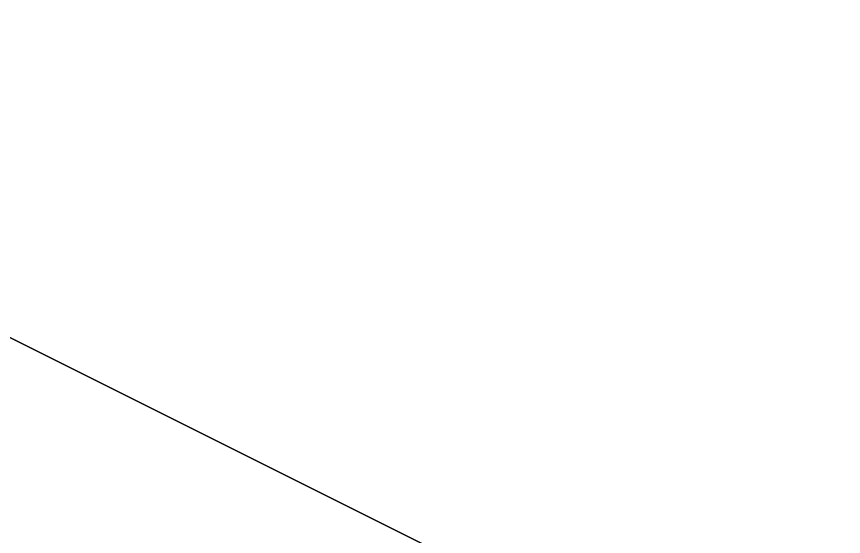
# Model space of a CAD drawing. Extents: x -137 to 215, y -152 to 256.
# Drawn here: x -89.06 to -65.06, y 206.27 to 221.36 of the extents above; entities that cross this region are included whole.
import ezdxf

# ---------------------------------------------------------------- set-up
doc = ezdxf.new("R2010")
doc.units = 0

msp = doc.modelspace()

# ---------------------------------------------------------------- meshes
at = {"layer": 'OBJECT005', "color": 50}
mesh = msp.add_polyface(dxfattribs=at)
corners = [(46.94104, -16.048004, 220), (-49.06012, -16.048004, 220), (-49.06012, 231.953125, 220), (46.942017, 231.953125, 220), (126.941986, 231.953125, 192), (-129.059204, 231.953125, 192), (-129.059204, -16.048004, 192), (126.94104, -16.048004, 192)]
mesh.append_faces([[corners[k] for k in face] for face in [(1, 3, 0), (5, 7, 4), (4, 2, 5), (6, 0, 7), (5, 1, 6), (3, 7, 0)]], dxfattribs={"vtx0": -1})
mesh.append_faces([[corners[k] for k in face] for face in [(1, 2, 3), (5, 6, 7), (4, 3, 2), (6, 1, 0), (5, 2, 1), (3, 4, 7)]], dxfattribs={"vtx2": -1})
at = {"layer": 'OBJECT008', "color": 50}
mesh = msp.add_polyface(dxfattribs=at)
corners = [(-137.060974, -20.046875, 193), (-137.060974, 235.953003, 193), (-49.061096, 235.953003, 224), (-49.060089, -20.046875, 224), (-137.060974, 235.953003, 189), (-137.060974, -20.046875, 189), (-49.060089, -20.046875, 220), (-49.061096, 235.953003, 220)]
mesh.append_faces([[corners[k] for k in face] for face in [(1, 3, 0), (5, 7, 4), (6, 2, 7), (4, 0, 5), (5, 3, 6), (7, 1, 4)]], dxfattribs={"vtx0": -1})
mesh.append_faces([[corners[k] for k in face] for face in [(1, 2, 3), (5, 6, 7), (6, 3, 2), (4, 1, 0), (5, 0, 3), (7, 2, 1)]], dxfattribs={"vtx2": -1})
at = {"layer": 'OBJECT012', "color": 50}
mesh = msp.add_polyface(dxfattribs=at)
corners = [(-129.059265, -152.046997, -64), (-129.060242, 231.953125, -64), (126.940002, 231.953125, -64), (126.940002, -152.046997, -64), (-129.060242, 231.953125, -192), (-129.059265, -152.046997, -192), (126.940002, -152.046997, -192), (126.940002, 231.953125, -192)]
mesh.append_faces([[corners[k] for k in face] for face in [(1, 3, 0), (5, 7, 4), (4, 0, 5), (6, 2, 7), (7, 1, 4), (5, 3, 6)]], dxfattribs={"vtx0": -1})
mesh.append_faces([[corners[k] for k in face] for face in [(1, 2, 3), (5, 6, 7), (4, 1, 0), (6, 3, 2), (7, 2, 1), (5, 0, 3)]], dxfattribs={"vtx2": -1})
at = {"layer": 'OBJECT015', "color": 50}
mesh = msp.add_polyface(dxfattribs=at)
corners = [(-129.0625, 103.953003, 64), (-129.0625, 231.953125, 64), (126.939972, 231.953125, 64), (126.938965, 103.953003, 64), (-129.0625, 231.953125, -64), (-129.0625, 103.953003, -64), (126.938965, 103.953003, -64), (126.939972, 231.953125, -64)]
mesh.append_faces([[corners[k] for k in face] for face in [(1, 3, 0), (5, 7, 4), (4, 0, 5), (6, 2, 7), (7, 1, 4), (5, 3, 6)]], dxfattribs={"vtx0": -1})
mesh.append_faces([[corners[k] for k in face] for face in [(1, 2, 3), (5, 6, 7), (4, 1, 0), (6, 3, 2), (7, 2, 1), (5, 0, 3)]], dxfattribs={"vtx2": -1})
at = {"layer": 'OBJECT041', "color": 50}
mesh = msp.add_polyface(dxfattribs=at)
corners = [(-41.059998, 231.954102, 64), (-129.058594, 231.953125, 64), (-129.058594, -16.046997, 64), (-41.059998, -16.046997, 64), (-129.059998, -16.046997, 66), (-129.059998, 231.953125, 66), (-41.059998, 231.953979, 66), (-41.059998, -16.046997, 66)]
mesh.append_faces([[corners[k] for k in face] for face in [(1, 3, 0), (2, 5, 4), (1, 6, 5), (3, 4, 7), (0, 7, 6), (4, 6, 7)]], dxfattribs={"vtx0": -1})
mesh.append_faces([[corners[k] for k in face] for face in [(1, 2, 3), (2, 1, 5), (1, 0, 6), (3, 2, 4), (0, 3, 7), (4, 5, 6)]], dxfattribs={"vtx2": -1})
at = {"layer": 'OBJECT044', "color": 50}
mesh = msp.add_polyface(dxfattribs=at)
corners = [(-41.059998, -16.046997, 192), (-129.058594, -16.046997, 192), (-129.058594, 231.953125, 192), (-41.059998, 231.954102, 192), (-129.059998, 231.953125, 190), (-129.059998, -16.046997, 190), (-41.059998, 231.953979, 190), (-41.059998, -16.046997, 190)]
mesh.append_faces([[corners[k] for k in face] for face in [(1, 3, 0), (2, 5, 4), (3, 4, 6), (1, 7, 5), (0, 6, 7), (4, 7, 6)]], dxfattribs={"vtx0": -1})
mesh.append_faces([[corners[k] for k in face] for face in [(1, 2, 3), (2, 1, 5), (3, 2, 4), (1, 0, 7), (0, 3, 6), (4, 5, 7)]], dxfattribs={"vtx2": -1})

doc.saveas('drawing.dxf')
